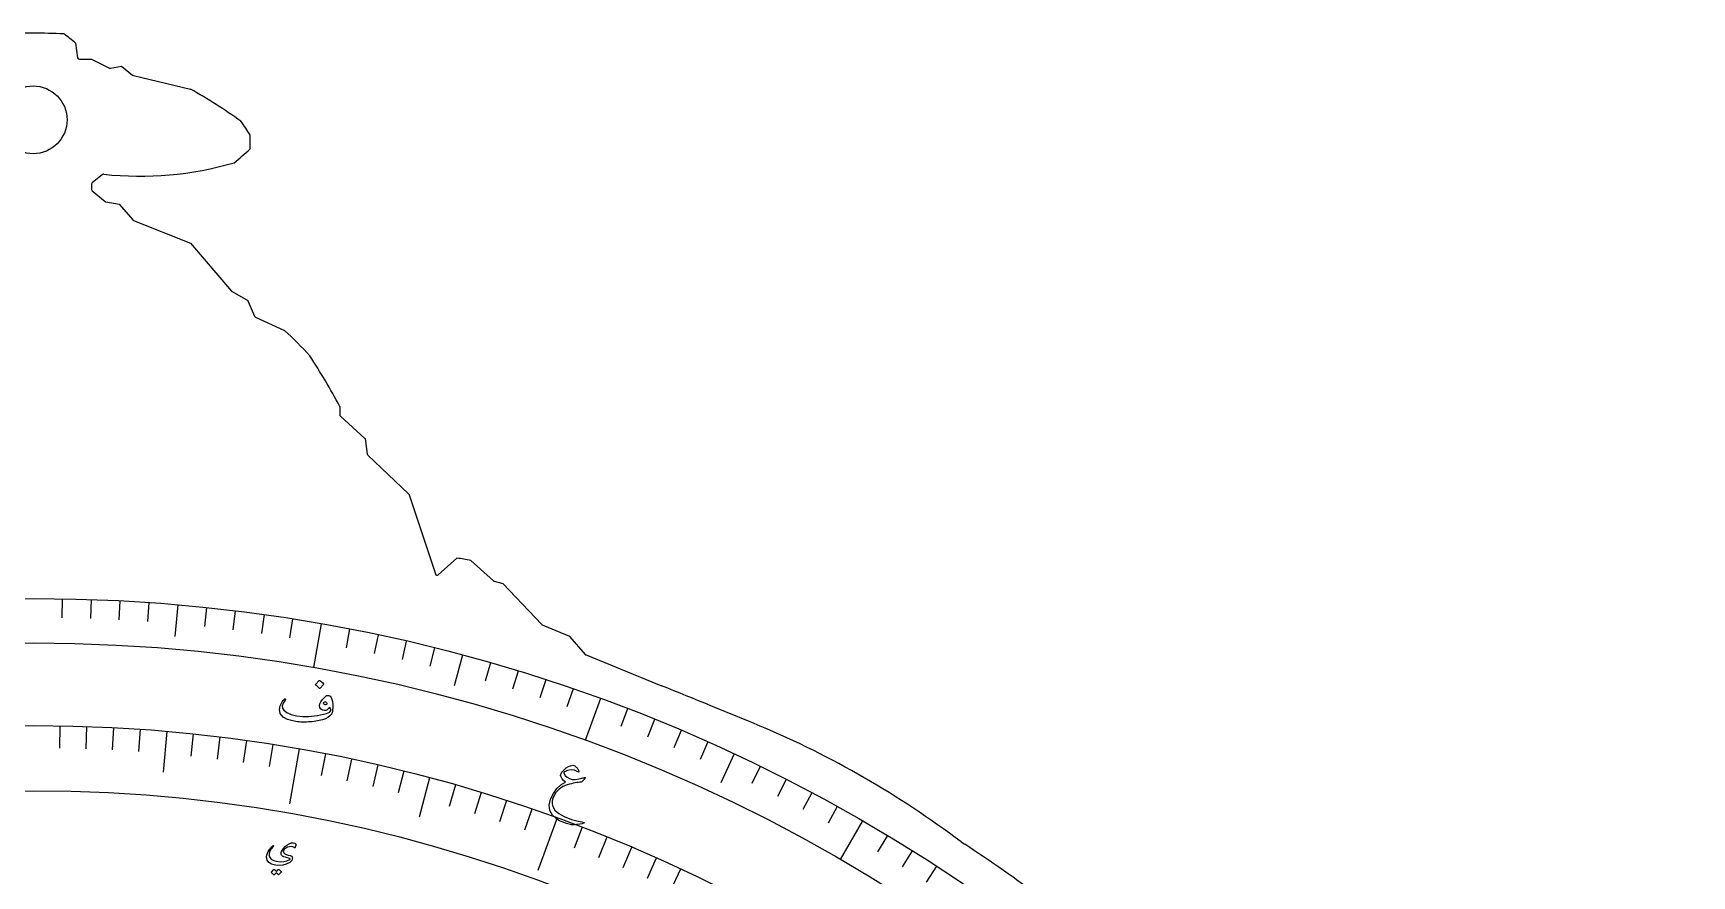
# Model space of a CAD drawing. Header units: millimetres. Extents: x -140 to 140, y -140 to 184.
# Drawn here: x 0 to 137.2, y 114.3 to 183.9 of the extents above; entities that cross this region are included whole.
import ezdxf

# ---------------------------------------------------------------- set-up
doc = ezdxf.new("R2010")
doc.units = ezdxf.units.MM
for name, color, linetype in [('CUT_INNER', 6, 'Continuous'), ('CUT_OUTER', 1, 'Continuous'), ('ENGRAVE', 7, 'Continuous'), ('ENGRAVE_FINE', 8, 'Continuous'), ('TEXT', 5, 'Continuous')]:
    doc.layers.add(name, color=color, linetype=linetype)

msp = doc.modelspace()

# ---------------------------------------------------------------- linework, layer by layer
at = {"layer": 'CUT_INNER'}
msp.add_circle((0, 176.769), 2.8, dxfattribs=at)
at = {"layer": 'CUT_OUTER'}
for points in [[(3.5026, 183.1087), (3.5033, 183.1053), (3.6748, 181.9062)], [(3.8233, 181.7774), (4.8293, 181.7774), (4.8328, 181.7772), (4.8359, 181.7758), (6.3071, 181.0402)], [(6.4037, 181.0273), (7.3002, 181.2069), (7.3038, 181.2074), (7.3066, 181.2053), (8.2283, 180.4683)], [(8.2869, 180.4396), (13.002, 179.3074), (13.0059, 179.3062)], [(5.7423, 172.2413), (4.8891, 171.559)], [(4.8328, 171.4419), (4.8328, 171.0145)], [(4.8868, 170.8992), (5.9426, 170.0196)], [(6.0139, 169.9869), (7.1097, 169.8038), (7.1133, 169.803), (7.1158, 169.8004), (8.2304, 168.5011)], [(8.2886, 168.4595), (13.0026, 166.5747), (13.0059, 166.5733), (13.0084, 166.5707), (16.4093, 162.6018)], [(16.4488, 162.5691), (17.7546, 161.8235), (17.7575, 161.8217), (17.759, 161.8186), (18.3047, 160.5434)], [(18.3798, 160.4662), (20.7954, 159.3522), (20.7983, 159.3507)], [(25.3594, 153.0787), (25.3596, 153.0748), (25.3596, 152.3849)], [(25.4087, 152.274), (27.4471, 150.4199), (27.4496, 150.4173), (27.4503, 150.4137), (27.6328, 149.1392)], [(27.6783, 149.0514), (31.0591, 145.8587), (31.0616, 145.8561), (31.063, 145.8527), (33.2705, 139.2302)], [(33.5124, 139.1655), (35.0504, 140.5323), (35.0533, 140.5346)], [(36.1927, 140.3442), (36.1954, 140.342), (38.0663, 138.6585)], [(38.1302, 138.6245), (38.8508, 138.4441), (38.8541, 138.4431), (38.8566, 138.4406), (42.0635, 135.0462)], [(42.1148, 135.0107), (44.3628, 134.0737), (44.3659, 134.0723), (44.3683, 134.0698), (45.6726, 132.5787)], [(45.7289, 132.5386), (51.6329, 130.1302), (51.9844, 129.9909)], [(76.7499, 117.0866), (77.0641, 116.8808)]]:
    msp.add_lwpolyline(points, dxfattribs=at)
for centre, radius, start, end in [((-0.0133, 130.7033), 53.2274, 87.237405, 92.762595), ((-4.8323, 173.6604), 12.5992, 48.582433, 54.119255), ((3.8233, 181.9274), 0.15, 188.138537, 270), ((6.3742, 181.1744), 0.15, 243.434949, 281.326159), ((8.322, 180.5854), 0.15, 231.350484, 256.497244), ((-8.9685, 140.1563), 44.8953, 54.368263, 60.694904), ((6.6436, 168.7981), 13.1431, 30.685215, 36.664452), ((5.4026, 187.6424), 18.2651, 307.875936, 313.374631), ((6.3581, 174.9355), 11.6024, 357.185812, 2.815103), ((8.849, 199.7042), 27.595, 263.73155, 286.348698), ((4.9828, 171.4419), 0.15, 128.649516, 180), ((5.836, 172.1242), 0.15, 90, 128.649516), ((4.9828, 171.0145), 0.15, 180, 230.201345), ((6.0386, 170.1349), 0.15, 230.201345, 260.514851), ((8.3443, 168.5988), 0.15, 220.62612, 248.207323), ((16.5232, 162.6994), 0.15, 220.593018, 240.274587), ((18.4426, 160.6025), 0.15, 203.169499, 245.24133), ((-1.7768, 134.7003), 33.4257, 42.44599, 47.516204), ((-26.0699, 125.5009), 58.3567, 28.201475, 32.970577), ((25.5096, 152.3849), 0.15, 180, 227.711034), ((27.7813, 149.1605), 0.15, 188.146989, 226.639331), ((33.7096, 128.9863), 11.6262, 77.667746, 83.363414), ((33.4128, 139.2776), 0.15, 198.434949, 311.627718), ((38.1666, 138.77), 0.15, 228.01745, 255.938932), ((42.1725, 135.1492), 0.15, 223.372374, 247.372643), ((45.7855, 132.6775), 0.15, 221.178454, 247.808082), ((-1035.2653, -2543.3805), 2886.0052, 67.6936194, 67.8686167), ((29.5218, 54.338), 78.5359, 53.032837, 67.050429), ((0, 0), 140, 53.4375, 56.601563)]:
    msp.add_arc(centre, radius, start, end, dxfattribs=at)
at = {"layer": 'ENGRAVE'}
for points in [[(11.9578, 136.6779), (11.729, 134.0629)], [(23.8245, 135.1156), (23.1864, 131.4965)], [(35.51, 132.525), (34.8306, 129.9895)], [(46.9252, 128.9258), (45.6682, 125.4725)], [(11.0426, 126.2179), (10.7473, 122.8428)], [(22.0012, 124.7751), (21.199, 120.2253)], [(57.9832, 124.3454), (56.8739, 121.9664)], [(32.7924, 122.3828), (31.9155, 119.1102)], [(43.334, 119.0591), (41.7538, 114.7177)], [(68.6, 118.8187), (66.7625, 115.636)], [(53.5457, 114.8292), (52.1139, 111.7586)]]:
    msp.add_lwpolyline(points, dxfattribs=at)
for radius in [137.2, 137.2, 133.525, 126.7, 126.7, 121.31]:
    msp.add_circle((0, 0), radius, dxfattribs=at)
at = {"layer": 'ENGRAVE_FINE'}
for points in [[(2.3945, 137.1791), (2.367, 135.6043)], [(4.7882, 137.1164), (4.7332, 135.5424)], [(7.1805, 137.012), (7.0981, 135.4391)], [(9.5706, 136.8658), (9.4607, 135.2946)], [(14.3413, 136.4484), (14.1767, 134.882)], [(16.7205, 136.1773), (16.5285, 134.6141)], [(19.0945, 135.8648), (18.8754, 134.3051)], [(21.4628, 135.5108), (21.2164, 133.9552)], [(26.179, 134.6792), (25.8785, 133.1332)], [(28.5255, 134.2019), (28.198, 132.6613)], [(30.8633, 133.6836), (30.509, 132.1489)], [(33.1917, 133.1246), (32.8107, 131.5964)], [(37.8174, 131.8851), (37.3833, 130.3711)], [(40.1134, 131.205), (39.6529, 129.6988)], [(42.3971, 130.485), (41.9104, 128.987)], [(44.668, 129.7251), (44.1552, 128.236)], [(49.1681, 128.0872), (48.6037, 126.6168)], [(2.2112, 126.6807), (2.179, 124.833)], [(4.4218, 126.6228), (4.3573, 124.7759)], [(6.631, 126.5264), (6.5342, 124.6809)], [(8.8381, 126.3914), (8.7092, 124.5479)], [(51.396, 127.2096), (50.806, 125.7493)], [(53.6083, 126.2933), (52.9929, 124.8435)], [(13.2438, 126.0059), (13.0506, 124.168)], [(15.4408, 125.7556), (15.2156, 123.9214)], [(17.6332, 125.467), (17.376, 123.6369)], [(19.8202, 125.1401), (19.5312, 123.3149)], [(55.8043, 125.3384), (55.1637, 123.8996)], [(24.1755, 124.3722), (23.8229, 122.5581)], [(26.3424, 123.9313), (25.9582, 122.1237)], [(28.5013, 123.4527), (28.0856, 121.6521)], [(30.6515, 122.9365), (30.2044, 121.1434)], [(60.1445, 123.3145), (59.4541, 121.8989)], [(62.2875, 122.2461), (61.5725, 120.8428)], [(34.9233, 121.7919), (34.4139, 120.0154)], [(37.0435, 121.1638), (36.5032, 119.3966)], [(64.4115, 121.1404), (63.6721, 119.7498)], [(39.1525, 120.4989), (38.5814, 118.7413)], [(41.2495, 119.7972), (40.6478, 118.0499)], [(66.5159, 119.9978), (65.7523, 118.6203)], [(45.4052, 118.2846), (44.743, 116.5594)], [(47.4627, 117.4742), (46.7704, 115.7608)], [(49.5056, 116.628), (48.7836, 114.9269)], [(70.6632, 117.6034), (69.852, 116.2533)], [(51.5335, 115.7462), (50.7819, 114.058)], [(72.7049, 116.3522), (71.8703, 115.0165)], [(74.7245, 115.0656), (73.8667, 113.7447)]]:
    msp.add_lwpolyline(points, dxfattribs=at)
at = {"layer": 'TEXT'}
for points in [[(23.6635, 130.4114), (23.6709, 130.4164), (23.6805, 130.4186), (23.6922, 130.4177), (23.7059, 130.414), (23.7975, 130.3568), (23.8817, 130.2919), (23.9585, 130.2193), (24.0279, 130.139), (24.034, 130.1276), (24.0357, 130.117), (24.0329, 130.1072), (24.0257, 130.0983), (23.7183, 129.7639), (23.7078, 129.7565), (23.696, 129.7564), (23.683, 129.7636), (23.6687, 129.7781), (23.6563, 129.7906), (23.6365, 129.8096), (23.6095, 129.8351), (23.5751, 129.8671), (23.5328, 129.9056), (23.4819, 129.9508), (23.4223, 130.0027), (23.354, 130.0612), (23.3453, 130.0705), (23.3415, 130.0789), (23.3429, 130.0863), (23.3493, 130.0929)], [(24.3615, 129.1815), (24.4631, 129.1696), (24.5555, 129.1125), (24.6386, 129.0101), (24.7122, 128.8625), (24.7674, 128.678), (24.7956, 128.4653), (24.7967, 128.2242), (24.7708, 127.9549), (24.755, 127.8584), (24.7312, 127.7706), (24.6994, 127.6915), (24.6597, 127.6209), (24.5418, 127.4875), (24.3821, 127.3691), (24.1805, 127.2656), (23.9372, 127.1768), (23.8025, 127.1395), (23.6645, 127.1063), (23.5232, 127.0771), (23.3786, 127.0518), (23.2304, 127.0307), (23.0782, 127.0136), (22.9221, 127.0006), (22.762, 126.9916), (22.602, 126.9863), (22.4462, 126.9842), (22.2945, 126.9854), (22.147, 126.9899), (22.0033, 126.998), (21.8633, 127.0102), (21.7268, 127.0264), (21.5938, 127.0467), (21.0484, 127.1846), (20.6654, 127.397), (20.4445, 127.6852), (20.3863, 128.0502), (20.3957, 128.1313), (20.415, 128.2223), (20.4442, 128.3233), (20.4833, 128.4342), (20.5375, 128.5543), (20.6042, 128.6685), (20.6836, 128.7768), (20.7757, 128.8791), (20.7888, 128.8905), (20.8032, 128.8978), (20.8188, 128.901), (20.8358, 128.9002), (20.8514, 128.8954), (20.8632, 128.8868), (20.8712, 128.8743), (20.8753, 128.8579), (20.8757, 128.8406), (20.8726, 128.8251), (20.8658, 128.8114), (20.8556, 128.7996), (20.6774, 128.5562), (20.596, 128.3368), (20.6108, 128.1417), (20.7214, 127.9708), (20.9927, 127.767), (21.349, 127.6137), (21.7905, 127.5102), (22.3178, 127.4556), (22.5521, 127.4484), (22.7888, 127.4518), (23.0279, 127.466), (23.2695, 127.4909), (23.5133, 127.5266), (23.7591, 127.573), (24.007, 127.6301), (24.2569, 127.6981), (24.3921, 127.7447), (24.4986, 127.8026), (24.5764, 127.8716), (24.6254, 127.952), (24.6195, 128.015), (24.6025, 128.0749), (24.5746, 128.1318), (24.5358, 128.1856), (24.5306, 128.1888), (24.5231, 128.1867), (24.5132, 128.1792), (24.5011, 128.1664), (24.4074, 128.0652), (24.3106, 127.9942), (24.2105, 127.9533), (24.1072, 127.9426), (23.9279, 127.9737), (23.7999, 128.0516), (23.723, 128.1764), (23.6973, 128.3483), (23.7246, 128.4909), (23.8047, 128.6564), (23.9379, 128.8449), (24.1244, 129.0561), (24.1804, 129.1064), (24.2385, 129.1441), (24.2989, 129.1691), (24.3615, 129.1815)], [(24.2843, 128.4702), (24.307, 128.4891), (24.3166, 128.5105), (24.313, 128.5343), (24.2962, 128.5606), (24.2213, 128.6307), (24.1486, 128.6579), (24.0782, 128.6422), (24.0102, 128.5835), (23.999, 128.5637), (23.994, 128.5454), (23.995, 128.5284), (24.0022, 128.5129), (24.064, 128.4557), (24.1316, 128.4295), (24.205, 128.4344), (24.2843, 128.4702)], [(44.6289, 123.4091), (44.7116, 123.402), (44.7932, 123.371), (44.8736, 123.3163), (44.9527, 123.2376), (44.9907, 123.1913), (45.0247, 123.1461), (45.0546, 123.102), (45.0805, 123.059), (45.1024, 123.0174), (45.1206, 122.9776), (45.135, 122.9395), (45.1456, 122.9031), (45.1494, 122.8701), (45.1374, 122.8549), (45.1096, 122.8578), (45.0659, 122.8785), (44.7864, 123.0022), (44.4983, 123.0367), (44.2022, 122.9822), (43.8985, 122.8385), (43.887, 122.8262), (43.8818, 122.8109), (43.8831, 122.7927), (43.8907, 122.7715), (44.0184, 122.5786), (44.1758, 122.4245), (44.3631, 122.309), (44.5805, 122.232), (44.6223, 122.2255), (44.6793, 122.2255), (44.7516, 122.2321), (44.839, 122.2451), (45.0014, 122.2771), (45.145, 122.305), (45.2696, 122.3291), (45.3753, 122.3492), (45.4621, 122.3656), (45.5298, 122.3782), (45.5786, 122.387), (45.6083, 122.3922), (45.6472, 122.3901), (45.6624, 122.3733), (45.6537, 122.3418), (45.6212, 122.2956), (45.5195, 122.1803), (45.4373, 122.0969), (45.3745, 122.0454), (45.3311, 122.0258), (45.216, 122.0157), (45.0926, 122.0002), (44.9608, 121.9793), (44.8208, 121.9528), (44.6724, 121.9209), (44.5159, 121.8834), (44.3511, 121.8403), (44.1782, 121.7917), (43.8147, 121.6464), (43.5033, 121.4341), (43.2437, 121.1553), (43.0357, 120.8103), (42.96, 120.609), (42.9247, 120.4095), (42.9294, 120.2118), (42.9741, 120.0159), (43.1509, 119.7111), (43.4705, 119.4306), (43.9326, 119.1732), (44.5372, 118.937), (44.6334, 118.9077), (44.7377, 118.878), (44.8501, 118.8478), (44.9706, 118.8171), (45.099, 118.7864), (45.2352, 118.7559), (45.3791, 118.7257), (45.5309, 118.6957), (45.5564, 118.6889), (45.5741, 118.6804), (45.5838, 118.6703), (45.5855, 118.6584), (45.5443, 118.6194), (45.425, 118.5819), (45.2275, 118.5457), (44.9521, 118.5104), (44.7877, 118.496), (44.6471, 118.4919), (44.5303, 118.4984), (44.4373, 118.5154), (44.1035, 118.6116), (43.8075, 118.7172), (43.5492, 118.8325), (43.3285, 118.9575), (42.9456, 119.2881), (42.7301, 119.672), (42.6822, 120.1102), (42.8031, 120.6031), (43.0341, 121.0836), (43.3143, 121.4802), (43.6443, 121.7923), (44.0243, 122.0195), (43.8801, 122.158), (43.7682, 122.2862), (43.6887, 122.4039), (43.6416, 122.5113), (43.6326, 122.5511), (43.6312, 122.5915), (43.6374, 122.6326), (43.6513, 122.6743), (43.7073, 122.7798), (43.7703, 122.8762), (43.8401, 122.9634), (43.9169, 123.0414), (44.099, 123.1885), (44.2784, 123.2988), (44.455, 123.3723), (44.6289, 123.4091)], [(21.5839, 116.6039), (21.4797, 116.6614), (21.356, 116.6856), (21.213, 116.6766), (21.0507, 116.6342), (20.9438, 116.585), (20.8505, 116.52), (20.7709, 116.4393), (20.705, 116.3429), (20.6965, 116.3227), (20.6922, 116.301), (20.692, 116.2776), (20.696, 116.2526), (20.7372, 116.1698), (20.8183, 116.0983), (20.9391, 116.0381), (21.0999, 115.9891), (21.2587, 115.9422), (21.3706, 115.8892), (21.4354, 115.8301), (21.4533, 115.7651), (21.4334, 115.6398), (21.3884, 115.5332), (21.3183, 115.4453), (21.2233, 115.3762), (20.9391, 115.2485), (20.6472, 115.1689), (20.3474, 115.1373), (20.0394, 115.1536), (19.7139, 115.2336), (19.4842, 115.3758), (19.3502, 115.5808), (19.3119, 115.849), (19.3305, 115.9895), (19.3758, 116.138), (19.4481, 116.2943), (19.5473, 116.4583), (19.5798, 116.5031), (19.6126, 116.5461), (19.6459, 116.5872), (19.6795, 116.6265), (19.7138, 116.6641), (19.7489, 116.7003), (19.7849, 116.735), (19.8218, 116.7682), (19.8408, 116.7813), (19.8565, 116.7852), (19.8689, 116.78), (19.8779, 116.7657), (19.8815, 116.7492), (19.8804, 116.7335), (19.8745, 116.7187), (19.864, 116.7046), (19.6844, 116.5014), (19.5664, 116.3105), (19.5097, 116.1323), (19.5138, 115.9668), (19.5855, 115.781), (19.712, 115.6369), (19.8935, 115.5344), (20.13, 115.4731), (20.4416, 115.4438), (20.7297, 115.458), (20.9945, 115.5159), (21.2361, 115.6178), (21.2513, 115.6274), (21.2584, 115.6385), (21.2574, 115.651), (21.2483, 115.6651), (21.2067, 115.6957), (21.1308, 115.729), (21.0206, 115.765), (20.8761, 115.8035), (20.7302, 115.8487), (20.6224, 115.9037), (20.5528, 115.9686), (20.5214, 116.0434), (20.5153, 116.126), (20.5244, 116.2098), (20.5487, 116.2949), (20.5882, 116.3812), (20.6962, 116.5455), (20.8314, 116.6903), (20.9941, 116.8155), (21.1841, 116.921), (21.234, 116.9451), (21.2819, 116.9651), (21.3276, 116.9811), (21.3714, 116.993), (21.4129, 117.0011), (21.4519, 117.0057), (21.4886, 117.0067), (21.5228, 117.0041), (21.6517, 116.9677), (21.7215, 116.8958), (21.7322, 116.7883), (21.6839, 116.6455), (21.6607, 116.6089), (21.6363, 116.5898), (21.6107, 116.5881), (21.5839, 116.6039)], [(20.274, 114.8018), (20.279, 114.8053), (20.2853, 114.8068), (20.2931, 114.8064), (20.3022, 114.8039), (20.3332, 114.7853), (20.3629, 114.7657), (20.3913, 114.745), (20.4185, 114.7232), (20.4445, 114.7), (20.4695, 114.6752), (20.4936, 114.6488), (20.5168, 114.6209), (20.5208, 114.6129), (20.5218, 114.605), (20.5197, 114.5972), (20.5146, 114.5895), (20.3066, 114.3581), (20.3016, 114.3554), (20.2951, 114.3566), (20.2871, 114.3616), (20.2776, 114.3703), (20.2713, 114.3779), (20.2609, 114.3887), (20.2462, 114.4027), (20.2274, 114.4198), (20.2041, 114.4404), (20.1763, 114.4646), (20.1438, 114.4925), (20.1069, 114.524), (19.9436, 114.3443), (19.9366, 114.3391), (19.9288, 114.3389), (19.9201, 114.3438), (19.9106, 114.3536), (19.9023, 114.3621), (19.8891, 114.375), (19.8711, 114.3922), (19.8482, 114.4138), (19.82, 114.4399), (19.7861, 114.4705), (19.7464, 114.5056), (19.701, 114.5451), (19.6966, 114.5512), (19.6952, 114.5567), (19.6967, 114.5617), (19.7012, 114.5663), (19.9097, 114.7879), (19.9146, 114.7914), (19.921, 114.793), (19.9287, 114.7925), (19.9379, 114.79), (19.9645, 114.7758), (19.9901, 114.7602), (20.0145, 114.7433), (20.0378, 114.725), (20.0601, 114.7055), (20.0813, 114.6852), (20.1014, 114.6639), (20.1206, 114.6417)]]:
    msp.add_lwpolyline(points, close=True, dxfattribs=at)

doc.saveas('drawing.dxf')
